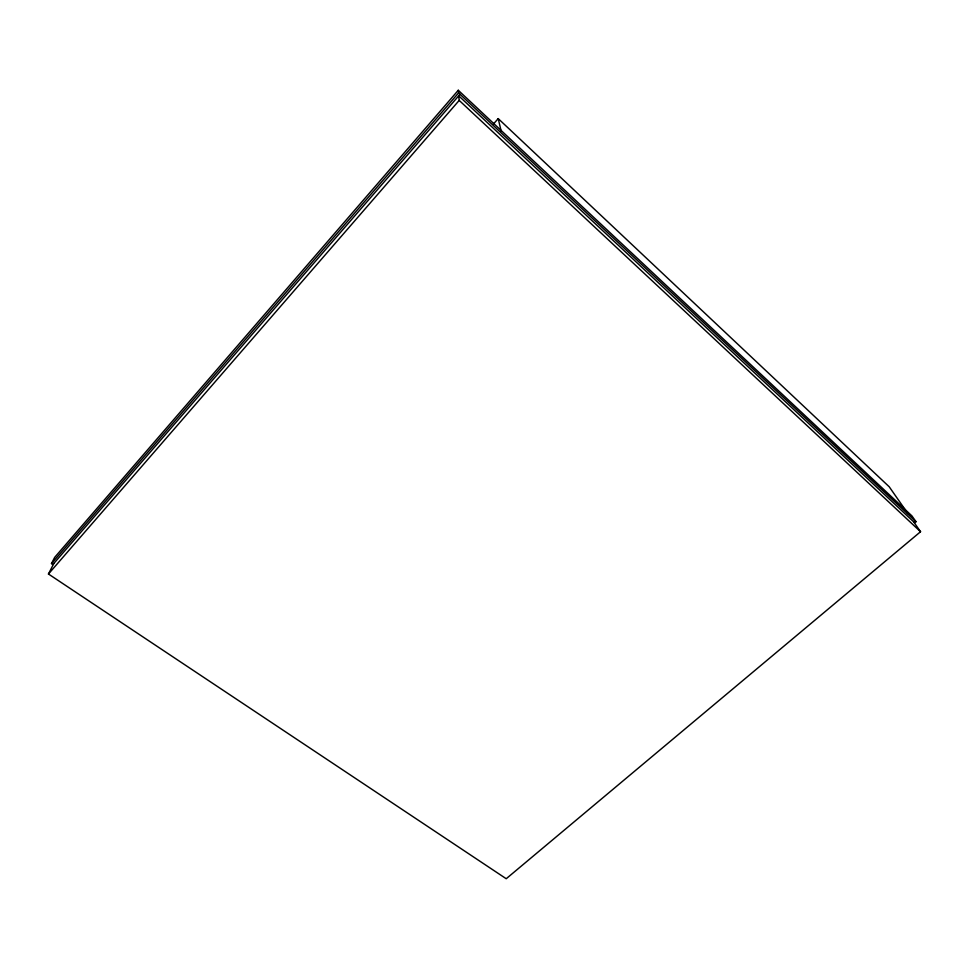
<?xml version="1.0" encoding="UTF-8"?>
<svg xmlns="http://www.w3.org/2000/svg" width="969" height="969" viewBox="0 0 969 969"><rect width="100%" height="100%" fill="white"/><g stroke="black" fill="none" stroke-linecap="round" stroke-linejoin="round"><path stroke-width="1.45" d="M920.55 531.715L459.197 100.401L458.7 95.81L913.658 521.831L920.55 531.715L506.218 878.726L48.45 573.999L53.84 563.437M460.021 94.296L52.907 564.515L51.49 563.57L54.676 557.369L458.276 90.274L911.902 515.883L915.996 521.71L914.675 522.788L913.658 521.831L914.966 520.753M51.49 563.57L458.567 92.927L458.276 90.274M48.45 573.999L459.197 100.401M493.245 124.226L498.223 118.618L889.215 486.777L907.905 513.582M458.567 92.927L915.996 521.71M498.223 118.618L501.155 131.045"/></g></svg>
